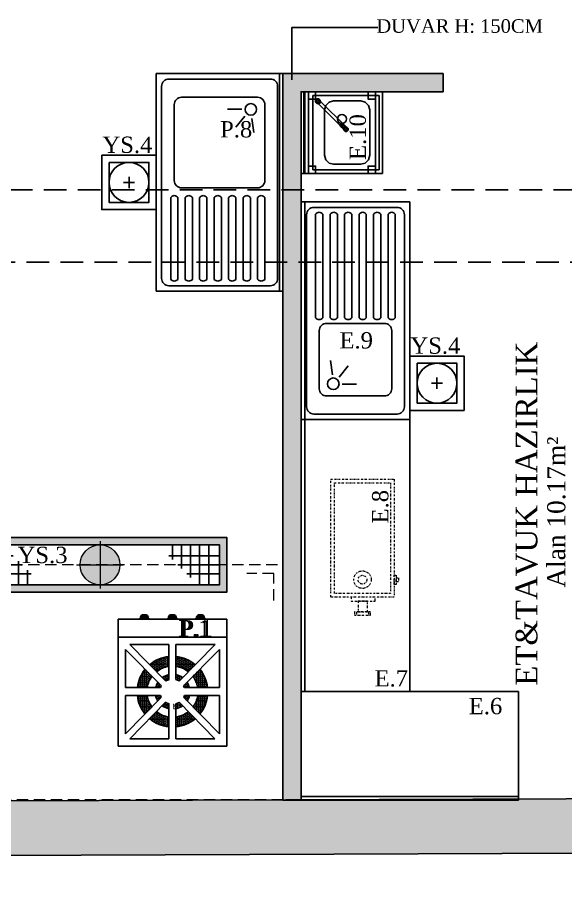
# Model space of a CAD drawing. Header units: millimetres. Extents: x -29311 to -3405, y 28913 to 42880.
# Drawn here: x -24340.7 to -24037.9, y 39277 to 39752.8 of the extents above; entities that cross this region are included whole.
import ezdxf
from ezdxf.enums import TextEntityAlignment as Align

# ---------------------------------------------------------------- set-up
doc = ezdxf.new("R2010")
doc.units = ezdxf.units.MM
for name, pattern in [('DASHDOTX2', [2, 1, -0.5, 0, -0.5]), ('DASHED2', [0.375, 0.25, -0.125]), ('HIDDEN', [0.375, 0.25, -0.125])]:
    doc.linetypes.add(name, pattern=pattern)
for name, color, linetype in [('A-BA', 1, 'Continuous'), ('A-BA-HIDDEN', 136, 'HIDDEN'), ('A-MERDIVEN', 125, 'Continuous'), ('A-MK-SUZGEC', 126, 'Continuous'), ('A-YAZI', 136, 'Continuous'), ('Duvar-150 cm', 8, 'Continuous'), ('Duvar-200 cm', 7, 'Continuous'), ('Kıtc-002 Çizgi', 7, 'Continuous')]:
    doc.layers.add(name, color=color, linetype=linetype)
for name, color, linetype, lineweight in [('DVL-C', 7, 'DASHDOTX2', 20), ('tarama-betonarme', 252, 'Continuous', 13), ('TES_SU', 150, 'Continuous', 25), ('yerizg-a', 7, 'Continuous', 15), ('yerizg-b', 7, 'Continuous', 9)]:
    doc.layers.add(name, color=color, linetype=linetype, lineweight=lineweight)
doc.styles.add('YAZ-50', font='times.ttf', dxfattribs={"width": 0.9})
pattern_1 = [(0, (863.9996, -4927.1813), (0, 0.6599112), [0.381, -0.762]), (120, (863.9996, -4927.1813), (-0.5714998634, -0.3299556), [0.381, -0.762]), (60, (864.3806, -4927.1813), (-0.5714998634, 0.3299556), [0.381, -0.762])]
pattern_2 = [(0, (1426.2737, -5386.25986), (0, 0.6599112), [0.381, -0.762]), (120, (1426.2737, -5386.25986), (-0.5714998634, -0.3299556), [0.381, -0.762]), (60, (1426.6547, -5386.25986), (-0.5714998634, 0.3299556), [0.381, -0.762])]
pattern_3 = [(0, (1717.6897, -4372.8711), (0, 0.6599112), [0.381, -0.762]), (120, (1717.6897, -4372.8711), (-0.5714998634, -0.3299556), [0.381, -0.762]), (60, (1718.0707, -4372.8711), (-0.5714998634, 0.3299556), [0.381, -0.762])]

# ---------------------------------------------------------------- blocks, each defined once
blk = doc.blocks.new('TEK EVY. SOL DAML.120-70')
at = {"color": 251}
for p, q in [((68.31, -10), (113.46, -10)), ((68.31, -14), (113.46, -14)), ((24.66, -17.24), (32.47, -16.13)), ((68.31, -18), (113.46, -18)), ((19.52, -22.71), (19.52, -30.6)), ((23.43, -21.05), (29.53, -26.06)), ((68.31, -22), (113.46, -22)), ((68.31, -26), (113.46, -26)), ((68.31, -30), (113.46, -30)), ((68.31, -34), (113.46, -34)), ((68.31, -38), (113.46, -38)), ((68.31, -42), (113.46, -42)), ((68.31, -46), (113.46, -46)), ((68.31, -50), (113.46, -50)), ((68.31, -54), (113.46, -54)), ((68.31, -58), (113.46, -58)), ((68.31, -62), (113.46, -62))]:
    blk.add_line(p, q, dxfattribs=at)
for points in [[(0, -70), (120, -70), (120, 0), (0, 0)], [(0, -2), (120, -2), (120, 0), (0, 0)]]:
    blk.add_lwpolyline(points, close=True)
blk.add_lwpolyline([(7, -67), (113, -67, 0.414214), (117, -63), (117, -7, 0.414214), (113, -3), (7, -3, 0.414214), (3, -7), (3, -63, 0.414214)], format="xyb", close=True)
blk.add_lwpolyline([(17, -60), (59, -60, 0.414214), (63, -56), (63, -14, 0.414214), (59, -10), (17, -10, 0.414214), (13, -14), (13, -56, 0.414214)], format="xyb", close=True, dxfattribs=at)
blk.add_circle((19.71, -17.74), 3.19, dxfattribs=at)
for centre, start, end in [((69.81, -12), 126.8699, 233.1301), ((111.96, -12), 306.8699, 53.1301), ((69.81, -20), 126.8699, 233.1301), ((111.96, -20), 306.8699, 53.1301), ((69.81, -28), 126.8699, 233.1301), ((111.96, -28), 306.8699, 53.1301), ((69.81, -36), 126.8699, 233.1301), ((111.96, -36), 306.8699, 53.1301), ((69.81, -44), 126.8699, 233.1301), ((111.96, -44), 306.8699, 53.1301), ((69.81, -52), 126.8699, 233.1301), ((111.96, -52), 306.8699, 53.1301), ((69.81, -60), 126.8699, 233.1301), ((111.96, -60), 306.8699, 53.1301)]:
    blk.add_arc(centre, 2.5, start, end, dxfattribs=at)
blk = doc.blocks.new('el yıkama')
for p, q in [((45, 0), (0, 0)), ((0, 0), (0, -45)), ((0, -45, 81), (0, 0, 81)), ((45, -45), (45, 0)), ((45, -45, 81), (45, 0, 81)), ((0, -1.5, 85), (0, -45, 85)), ((0, -2), (45, -2)), ((45, -1.5, 85), (45, -45, 85)), ((2, -6.5, 83), (2, -43, 83)), ((43, -6.5, 83), (2, -6.5, 83)), ((2, -6.5), (2, -43)), ((43, -6.5), (2, -6.5)), ((43, -43, 83), (43, -6.5, 83)), ((43, -43), (43, -6.5)), ((0, -45), (45, -45)), ((0, -45, 85), (0, -45, 81)), ((0, -45, 81), (45, -45, 81)), ((2, -43, 83), (43, -43, 83)), ((2, -43), (43, -43)), ((45, -45, 85), (45, -45, 81))]:
    blk.add_line(p, q)
at = {"color": 251}
for p, q in [((39.56, -8.26), (23.39, -24.43)), ((40.31, -8.26), (39.56, -8.26)), ((40.83, -8.78), (40.31, -8.26)), ((40.83, -9.53), (40.83, -8.78)), ((5.67, -15.4, 60), (7.5, -13.57, 60)), ((5.67, -15.4), (7.5, -13.57)), ((7.5, -13.57, 60), (10, -12.9, 60)), ((7.5, -13.57), (10, -12.9)), ((10, -12.9, 60), (35, -12.9, 60)), ((10, -12.9), (35, -12.9)), ((24.66, -25.7), (40.83, -9.53)), ((35, -12.9, 60), (37.5, -13.57, 60)), ((35, -12.9), (37.5, -13.57)), ((37.5, -13.57, 60), (39.33, -15.4, 60)), ((37.5, -13.57), (39.33, -15.4)), ((5, -17.9, 60), (5.67, -15.4, 60)), ((5, -17.9), (5.67, -15.4)), ((5, -32.9, 60), (5, -17.9, 60)), ((5, -32.9), (5, -17.9)), ((39.33, -15.4, 60), (40, -17.9, 60)), ((39.33, -15.4), (40, -17.9)), ((40, -17.9, 60), (40, -32.9, 60)), ((40, -17.9), (40, -32.9)), ((23.39, -24.43), (23.39, -25.17)), ((23.39, -25.17), (23.92, -25.7)), ((23.92, -25.7), (24.66, -25.7)), ((5.67, -35.4, 60), (5, -32.9, 60)), ((5.67, -35.4), (5, -32.9)), ((40, -32.9, 60), (39.33, -35.4, 60)), ((40, -32.9), (39.33, -35.4)), ((7.5, -37.23, 60), (5.67, -35.4, 60)), ((7.5, -37.23), (5.67, -35.4)), ((10, -37.9, 60), (7.5, -37.23, 60)), ((10, -37.9), (7.5, -37.23)), ((35, -37.9, 60), (10, -37.9, 60)), ((35, -37.9), (10, -37.9)), ((37.5, -37.23, 60), (35, -37.9, 60)), ((37.5, -37.23), (35, -37.9)), ((39.33, -35.4, 60), (37.5, -37.23, 60)), ((39.33, -35.4), (37.5, -37.23))]:
    blk.add_line(p, q, dxfattribs=at)
at = {"color": 251, "extrusion": (-0.612372, -0.612372, 0.5)}
for p, q in [((38.58, -9.24, 92.87), (38.32, -9.5, 92.22)), ((38.32, -9.5, 92.22), (38.5, -10.06, 91.77)), ((39.14, -9.42, 93.33), (38.58, -9.24, 92.87)), ((39.67, -9.95, 93.33), (39.14, -9.42, 93.33)), ((38.5, -10.06, 91.77), (39.03, -10.59, 91.77)), ((39.03, -10.59, 91.77), (39.59, -10.77, 92.22)), ((39.59, -10.77, 92.22), (39.85, -10.51, 92.87)), ((39.85, -10.51, 92.87), (39.67, -9.95, 93.33))]:
    blk.add_line(p, q, dxfattribs=at)
at = {"color": 251}
blk.add_circle((30, -22.5), 2.5, dxfattribs=at)
for points in [[(0, -1.5, 90), (45, -1.5, 90), (45, 0, 90), (0, 0, 90)], [(45, 0, 90), (0, 0, 90), (0, 0, 81), (45, 0, 81)], [(0, -1.5, 85), (45, -1.5, 85), (45, -1.5, 90), (0, -1.5, 90)], [(41, -4, 81), (41, -4, 45), (4, -4, 45), (4, -4, 81)], [(0, -37, 45), (0, -37, 81), (0, -8, 81), (0, -8, 45)], [(45, -37, 45), (45, -8, 45), (45, -8, 81), (45, -37, 81)], [(4, -41, 63), (41, -41, 63), (41, -41, 81), (4, -41, 81)], [(4, -41, 45), (41, -41, 45), (41, -41, 62.9), (4, -41, 62.9)]]:
    blk.add_3dface(points)
for points in [[(0, -8, 81), (0, -8, 45), (0, -4, 45), (0, -4, 81)], [(0, -8, 45), (0, -8, 45), (0, -8, 45), (0, -4, 45)], [(0, -4, 81), (0, -4, 45), (4, -4, 45), (4, -4, 81)], [(0, -4, 45), (0, -8, 45), (4, -8, 45), (4, -4, 45)], [(4, -4, 81), (4, -4, 81), (0, -4, 81)], [(4, -4, 81), (4, -8, 81), (0, -8, 81), (0, -4, 81)], [(4, -4, 81), (4, -4, 45), (4, -4, 81)], [(4, -4, 45), (4, -8, 45), (4, -8, 81), (4, -4, 81)], [(41, -8, 81), (41, -8, 45), (41, -4, 45), (41, -4, 81)], [(41, -8, 45), (41, -8, 45), (41, -8, 45), (41, -4, 45)], [(41, -4, 81), (41, -4, 45), (45, -4, 45), (45, -4, 81)], [(41, -4, 45), (41, -8, 45), (45, -8, 45), (45, -4, 45)], [(45, -4, 81), (45, -4, 81), (41, -4, 81)], [(45, -4, 81), (45, -8, 81), (41, -8, 81), (41, -4, 81)], [(45, -4, 81), (45, -4, 45), (45, -4, 81)], [(45, -4, 45), (45, -8, 45), (45, -8, 81), (45, -4, 81)], [(4, -8, 81), (4, -8, 45), (0, -8, 45), (0, -8, 81)], [(4, -8, 45), (4, -8, 45), (0, -8, 45)], [(38.84, -8.98, 91.48), (38.32, -9.5, 92.22), (38.58, -9.24, 92.87), (39.3, -8.52, 91.86)], [(38.89, -9.67, 91.22), (38.5, -10.06, 91.77), (38.32, -9.5, 92.22), (38.84, -8.98, 91.48)], [(39.29, -7.99, 85), (38.53, -8.75, 85), (38.81, -8.99, 88.99), (39.57, -8.23, 88.99)], [(38.53, -8.75, 85), (38.54, -9.82, 85), (38.91, -9.45, 88.99), (38.81, -8.99, 88.99)], [(38.54, -9.82, 85), (39.3, -10.58, 85), (39.67, -10.21, 88.99), (38.91, -9.45, 88.99)], [(39.3, -8.52, 91.86), (39.99, -8.57, 92.12), (39.14, -9.42, 93.33), (38.58, -9.24, 92.87)], [(39.03, -8.78, 90.47), (38.84, -8.98, 91.48), (39.3, -8.52, 91.86), (39.56, -8.26, 90.47)], [(39.03, -9.53, 90.47), (38.89, -9.67, 91.22), (38.84, -8.98, 91.48), (39.03, -8.78, 90.47)], [(39.55, -8.27, 85.34), (39.02, -8.8, 85.34), (39.03, -8.78, 90.47), (39.56, -8.26, 90.47)], [(39.02, -8.8, 85.34), (39.03, -9.54, 85.01), (39.03, -9.53, 90.47), (39.03, -8.78, 90.47)], [(39.99, -8.57, 92.12), (40.52, -9.1, 92.12), (39.67, -9.95, 93.33), (39.14, -9.42, 93.33)], [(40.33, -8.02, 85.09), (39.29, -7.99, 85), (39.57, -8.23, 88.99), (40.27, -8.25, 88.99)], [(39.56, -8.26, 90.47), (40.31, -8.26, 90.47), (39.99, -8.57, 92.12), (39.3, -8.52, 91.86)], [(40.27, -8.29, 85.07), (39.55, -8.27, 85.34), (39.56, -8.26, 90.47), (40.31, -8.26, 90.47)], [(40.52, -9.1, 92.12), (40.57, -9.79, 91.86), (39.85, -10.51, 92.87), (39.67, -9.95, 93.33)], [(40.31, -8.26, 90.47), (40.83, -8.78, 90.47), (40.52, -9.1, 92.12), (39.99, -8.57, 92.12)], [(40.37, -10.59, 85), (41.12, -9.83, 85), (40.85, -9.51, 89), (40.09, -10.27, 89)], [(41.09, -8.78, 85.09), (40.33, -8.02, 85.09), (40.27, -8.25, 88.99), (40.84, -8.82, 88.99)], [(40.8, -8.82, 85.07), (40.27, -8.29, 85.07), (40.31, -8.26, 90.47), (40.83, -8.78, 90.47)], [(40.83, -8.78, 90.47), (40.83, -9.53, 90.47), (40.57, -9.79, 91.86), (40.52, -9.1, 92.12)], [(40.82, -9.54, 85.34), (40.8, -8.82, 85.07), (40.83, -8.78, 90.47), (40.83, -9.53, 90.47)], [(41.12, -9.83, 85), (41.09, -8.78, 85.09), (40.84, -8.82, 88.99), (40.85, -9.51, 89)], [(45, -8, 81), (45, -8, 45), (41, -8, 45), (41, -8, 81)], [(45, -8, 45), (45, -8, 45), (41, -8, 45)], [(39.42, -10.2, 91.22), (39.03, -10.59, 91.77), (38.5, -10.06, 91.77), (38.89, -9.67, 91.22)], [(39.56, -10.06, 90.47), (39.42, -10.2, 91.22), (38.89, -9.67, 91.22), (39.03, -9.53, 90.47)], [(39.03, -9.54, 85.01), (39.55, -10.06, 85.01), (39.56, -10.06, 90.47), (39.03, -9.53, 90.47)], [(39.42, -10.2, 91.22), (40.11, -10.25, 91.48), (39.59, -10.77, 92.22), (39.03, -10.59, 91.77)], [(39.3, -10.58, 85), (40.37, -10.59, 85), (40.09, -10.27, 89), (39.67, -10.21, 88.99)], [(39.56, -10.06, 90.47), (40.31, -10.06, 90.47), (40.11, -10.25, 91.48), (39.42, -10.2, 91.22)], [(39.55, -10.06, 85.01), (40.29, -10.07, 85.34), (40.31, -10.06, 90.47), (39.56, -10.06, 90.47)], [(40.11, -10.25, 91.48), (40.57, -9.79, 91.86), (39.85, -10.51, 92.87), (39.59, -10.77, 92.22)], [(40.31, -10.06, 90.47), (40.83, -9.53, 90.47), (40.57, -9.79, 91.86), (40.11, -10.25, 91.48)], [(40.29, -10.07, 85.34), (40.82, -9.54, 85.34), (40.83, -9.53, 90.47), (40.31, -10.06, 90.47)], [(23.81, -23.63, 94.84), (23.12, -24.31, 94.84), (23.12, -24.31, 95.98), (23.81, -23.63, 95.98)], [(23.92, -23.9, 96.55), (23.81, -23.63, 95.98), (23.12, -24.31, 95.98), (23.39, -24.43, 96.55)], [(23.81, -23.63, 94.84), (23.92, -23.9, 94.4), (23.39, -24.43, 94.4), (23.12, -24.31, 94.84)], [(23.92, -23.9, 100.47), (23.39, -24.43, 100.47), (23.65, -24.16, 101.86), (24.11, -23.71, 101.48)], [(24.11, -23.71, 101.48), (23.65, -24.16, 101.86), (24.37, -23.45, 102.87), (24.64, -23.18, 102.22)], [(23.7, -24.86, 102.12), (23.65, -24.16, 101.86), (24.37, -23.45, 102.87), (24.56, -24.01, 103.33)], [(24.78, -23.63, 94.84), (23.81, -23.63, 94.84), (23.81, -23.63, 95.98), (24.78, -23.63, 95.98)], [(24.66, -23.9, 96.55), (24.78, -23.63, 95.98), (23.81, -23.63, 95.98), (23.92, -23.9, 96.55)], [(24.78, -23.63, 94.84), (24.66, -23.9, 94.4), (23.92, -23.9, 94.4), (23.81, -23.63, 94.84)], [(24.66, -23.9, 100.47), (23.92, -23.9, 100.47), (24.11, -23.71, 101.48), (24.81, -23.76, 101.22)], [(24.81, -23.76, 101.22), (24.11, -23.71, 101.48), (24.64, -23.18, 102.22), (25.2, -23.37, 101.77)], [(24.64, -23.18, 102.22), (24.37, -23.45, 102.87), (25.35, -22.47, 103.24), (25.35, -22.47, 102.5)], [(24.56, -24.01, 103.33), (24.37, -23.45, 102.87), (25.35, -22.47, 103.24), (25.73, -22.84, 103.77)], [(25.09, -24.53, 103.33), (24.56, -24.01, 103.33), (25.73, -22.84, 103.77), (26.25, -23.37, 103.77)], [(25.2, -23.37, 101.77), (24.64, -23.18, 102.22), (25.35, -22.47, 102.5), (25.73, -22.84, 101.97)], [(25.19, -24.43, 96.55), (25.46, -24.31, 95.98), (24.78, -23.63, 95.98), (24.66, -23.9, 96.55)], [(25.46, -24.31, 94.84), (25.19, -24.43, 94.4), (24.66, -23.9, 94.4), (24.78, -23.63, 94.84)], [(24.66, -23.9, 100.47), (24.81, -23.76, 101.22), (25.33, -24.28, 101.22), (25.19, -24.43, 100.47)], [(25.46, -24.31, 94.84), (24.78, -23.63, 94.84), (24.78, -23.63, 95.98), (25.46, -24.31, 95.98)], [(24.81, -23.76, 101.22), (25.2, -23.37, 101.77), (25.72, -23.9, 101.77), (25.33, -24.28, 101.22)], [(25.65, -24.72, 102.87), (25.09, -24.53, 103.33), (26.25, -23.37, 103.77), (26.63, -23.74, 103.24)], [(25.2, -23.37, 101.77), (25.73, -22.84, 101.97), (26.25, -23.37, 101.97), (25.72, -23.9, 101.77)], [(25.73, -22.84, 103.77), (25.35, -22.47, 103.24), (26.33, -21.49, 102.87), (26.89, -21.67, 103.33)], [(25.35, -22.47, 102.5), (25.35, -22.47, 103.24), (26.33, -21.49, 102.87), (26.07, -21.75, 102.22)], [(25.73, -22.84, 101.97), (25.35, -22.47, 102.5), (26.07, -21.75, 102.22), (26.26, -22.31, 101.77)], [(25.91, -24.46, 102.22), (26.63, -23.74, 102.5), (26.63, -23.74, 103.24), (25.65, -24.72, 102.87)], [(25.72, -23.9, 101.77), (26.25, -23.37, 101.97), (26.63, -23.74, 102.5), (25.91, -24.46, 102.22)], [(26.25, -23.37, 103.77), (25.73, -22.84, 103.77), (26.89, -21.67, 103.33), (27.42, -22.2, 103.33)], [(25.73, -22.84, 101.97), (26.26, -22.31, 101.77), (26.78, -22.84, 101.77), (26.25, -23.37, 101.97)], [(26.63, -23.74, 103.24), (26.25, -23.37, 103.77), (27.42, -22.2, 103.33), (27.61, -22.76, 102.87)], [(26.25, -23.37, 101.97), (26.78, -22.84, 101.77), (27.34, -23.02, 102.22), (26.63, -23.74, 102.5)], [(26.63, -23.74, 102.5), (27.34, -23.02, 102.22), (27.61, -22.76, 102.87), (26.63, -23.74, 103.24)], [(23.12, -24.31, 94.84), (23.12, -25.28, 94.84), (23.12, -25.28, 95.98), (23.12, -24.31, 95.98)], [(23.39, -24.43, 96.55), (23.12, -24.31, 95.98), (23.12, -25.28, 95.98), (23.39, -25.17, 96.55)], [(23.12, -24.31, 94.84), (23.39, -24.43, 94.4), (23.39, -25.17, 94.4), (23.12, -25.28, 94.84)], [(23.39, -25.17, 96.55), (23.12, -25.28, 95.98), (23.81, -25.97, 95.98), (23.92, -25.7, 96.55)], [(23.12, -25.28, 94.84), (23.39, -25.17, 94.4), (23.92, -25.7, 94.4), (23.81, -25.97, 94.84)], [(23.12, -25.28, 94.84), (23.81, -25.97, 94.84), (23.81, -25.97, 95.98), (23.12, -25.28, 95.98)], [(23.92, -23.9, 96.55), (23.39, -24.43, 96.55), (23.39, -24.43, 100.47), (23.92, -23.9, 100.47)], [(23.39, -25.17, 100.47), (23.39, -24.43, 100.47), (23.65, -24.16, 101.86), (23.7, -24.86, 102.12)], [(23.39, -24.43, 96.55), (23.39, -25.17, 96.55), (23.39, -25.17, 100.47), (23.39, -24.43, 100.47)], [(23.92, -25.7, 100.47), (23.39, -25.17, 100.47), (23.7, -24.86, 102.12), (24.23, -25.39, 102.12)], [(23.39, -25.17, 96.55), (23.92, -25.7, 96.55), (23.92, -25.7, 100.47), (23.39, -25.17, 100.47)], [(24.23, -25.39, 102.12), (23.7, -24.86, 102.12), (24.56, -24.01, 103.33), (25.09, -24.53, 103.33)], [(23.92, -25.7, 96.55), (23.81, -25.97, 95.98), (24.78, -25.97, 95.98), (24.66, -25.7, 96.55)], [(23.81, -25.97, 94.84), (23.92, -25.7, 94.4), (24.66, -25.7, 94.4), (24.78, -25.97, 94.84)], [(23.81, -25.97, 94.84), (24.78, -25.97, 94.84), (24.78, -25.97, 95.98), (23.81, -25.97, 95.98)], [(24.66, -23.9, 96.55), (23.92, -23.9, 96.55), (23.92, -23.9, 100.47), (24.66, -23.9, 100.47)], [(24.66, -25.7, 100.47), (23.92, -25.7, 100.47), (24.23, -25.39, 102.12), (24.93, -25.44, 101.86)], [(23.92, -25.7, 96.55), (24.66, -25.7, 96.55), (24.66, -25.7, 100.47), (23.92, -25.7, 100.47)], [(24.93, -25.44, 101.86), (24.23, -25.39, 102.12), (25.09, -24.53, 103.33), (25.65, -24.72, 102.87)], [(25.19, -24.43, 96.55), (24.66, -23.9, 96.55), (24.66, -23.9, 100.47), (25.19, -24.43, 100.47)], [(25.19, -25.17, 100.47), (25.38, -24.98, 101.48), (24.93, -25.44, 101.86), (24.66, -25.7, 100.47)], [(24.66, -25.7, 96.55), (25.19, -25.17, 96.55), (25.19, -25.17, 100.47), (24.66, -25.7, 100.47)], [(24.66, -25.7, 96.55), (24.78, -25.97, 95.98), (25.46, -25.28, 95.98), (25.19, -25.17, 96.55)], [(24.78, -25.97, 94.84), (24.66, -25.7, 94.4), (25.19, -25.17, 94.4), (25.46, -25.28, 94.84)], [(24.78, -25.97, 94.84), (25.46, -25.28, 94.84), (25.46, -25.28, 95.98), (24.78, -25.97, 95.98)], [(25.38, -24.98, 101.48), (25.91, -24.46, 102.22), (25.65, -24.72, 102.87), (24.93, -25.44, 101.86)], [(25.19, -24.43, 100.47), (25.33, -24.28, 101.22), (25.38, -24.98, 101.48), (25.19, -25.17, 100.47)], [(25.19, -25.17, 96.55), (25.46, -25.28, 95.98), (25.46, -24.31, 95.98), (25.19, -24.43, 96.55)], [(25.46, -25.28, 94.84), (25.19, -25.17, 94.4), (25.19, -24.43, 94.4), (25.46, -24.31, 94.84)], [(25.19, -25.17, 96.55), (25.19, -24.43, 96.55), (25.19, -24.43, 100.47), (25.19, -25.17, 100.47)], [(25.33, -24.28, 101.22), (25.72, -23.9, 101.77), (25.91, -24.46, 102.22), (25.38, -24.98, 101.48)], [(25.46, -25.28, 94.84), (25.46, -24.31, 94.84), (25.46, -24.31, 95.98), (25.46, -25.28, 95.98)], [(0, -41, 81), (0, -41, 45), (0, -37, 45), (0, -37, 81)], [(0, -41, 45), (0, -41, 45), (0, -41, 45), (0, -37, 45)], [(0, -37, 81), (0, -37, 45), (4, -37, 45), (4, -37, 81)], [(0, -37, 45), (0, -41, 45), (4, -41, 45), (4, -37, 45)], [(4, -37, 81), (4, -37, 81), (0, -37, 81)], [(4, -37, 81), (4, -41, 81), (0, -41, 81), (0, -37, 81)], [(4, -37, 81), (4, -37, 45), (4, -37, 81)], [(4, -37, 45), (4, -41, 45), (4, -41, 81), (4, -37, 81)], [(41, -41, 81), (41, -41, 45), (41, -37, 45), (41, -37, 81)], [(41, -41, 45), (41, -41, 45), (41, -41, 45), (41, -37, 45)], [(41, -37, 81), (41, -37, 45), (45, -37, 45), (45, -37, 81)], [(41, -37, 45), (41, -41, 45), (45, -41, 45), (45, -37, 45)], [(45, -37, 81), (45, -37, 81), (41, -37, 81)], [(45, -37, 81), (45, -41, 81), (41, -41, 81), (41, -37, 81)], [(45, -37, 81), (45, -37, 45), (45, -37, 81)], [(45, -37, 45), (45, -41, 45), (45, -41, 81), (45, -37, 81)], [(4, -41, 81), (4, -41, 45), (0, -41, 45), (0, -41, 81)], [(4, -41, 45), (4, -41, 45), (0, -41, 45)], [(45, -41, 81), (45, -41, 45), (41, -41, 45), (41, -41, 81)], [(45, -41, 45), (45, -41, 45), (41, -41, 45)]]:
    blk.add_3dface(points, dxfattribs=at)
blk = doc.blocks.new('tek evy.sağ daml.120-60')
at = {"color": 251}
for p, q in [((56.08, -8), (113.3, -8)), ((56.08, -12), (113.3, -12)), ((24.66, -17.24), (32.47, -16.13)), ((56.08, -16), (113.3, -16)), ((19.52, -22.71), (19.52, -30.6)), ((23.43, -21.05), (29.53, -26.06)), ((56.08, -20), (113.3, -20)), ((56.08, -24), (113.3, -24)), ((56.08, -28), (113.3, -28)), ((56.08, -32), (113.3, -32)), ((56.08, -36), (113.3, -36)), ((56.08, -40), (113.3, -40)), ((56.08, -44), (113.3, -44)), ((56.08, -48), (113.3, -48)), ((56.08, -52), (113.3, -52))]:
    blk.add_line(p, q, dxfattribs=at)
for points in [[(0, -2), (120, -2), (120, 0), (0, 0)], [(0, -60), (120, -60), (120, 0), (0, 0)]]:
    blk.add_lwpolyline(points, close=True)
blk.add_lwpolyline([(7, -57), (113, -57, 0.414214), (117, -53), (117, -7, 0.414214), (113, -3), (7, -3, 0.414214), (3, -7), (3, -53, 0.414214)], format="xyb", close=True)
blk.add_lwpolyline([(17, -50), (49, -50, 0.414214), (53, -46), (53, -14, 0.414214), (49, -10), (17, -10, 0.414214), (13, -14), (13, -46, 0.414214)], format="xyb", close=True, dxfattribs=at)
blk.add_circle((19.71, -17.74), 3.19, dxfattribs=at)
for centre, start, end in [((57.58, -10), 126.8699, 233.1301), ((111.8, -10), 306.8699, 53.1301), ((57.58, -18), 126.8699, 233.1301), ((111.8, -18), 306.8699, 53.1301), ((57.58, -26), 126.8699, 233.1301), ((111.8, -26), 306.8699, 53.1301), ((57.58, -34), 126.8699, 233.1301), ((111.8, -34), 306.8699, 53.1301), ((57.58, -42), 126.8699, 233.1301), ((111.8, -42), 306.8699, 53.1301), ((57.58, -50), 126.8699, 233.1301), ((111.8, -50), 306.8699, 53.1301)]:
    blk.add_arc(centre, 2.5, start, end, dxfattribs=at)
blk = doc.blocks.new('CTezg.150-60')
for p, q in [((-150, 0), (0, 0)), ((-150, -60), (-150, 0)), ((0, 0), (0, -60)), ((0, -2), (-150, -2)), ((0, -60), (-150, -60))]:
    blk.add_line(p, q)
blk = doc.blocks.new('et kıyma no 32')
for points in [[(0, 35), (65, 35), (65, 0), (0, 0)], [(52.97, 36.1), (58.08, 36.1), (58.08, 35), (52.97, 35)], [(54.48, 37.31), (56.58, 37.31), (56.58, 36.1), (54.48, 36.1)], [(2, 33), (63, 33), (63, 2), (2, 2)], [(73.22, 20.31), (67.25, 20.31), (67.25, 15.17), (73.22, 15.17)], [(75, 21.92), (73.22, 21.92), (73.22, 13.08), (75, 13.08)]]:
    blk.add_lwpolyline(points, close=True)
for points in [[(67.25, 24.57), (65, 24.57)], [(65, 11.23), (67.25, 11.23), (67.25, 24.57)], [(73.22, 20.79), (75, 20.79)], [(73.22, 14.21), (75, 14.21)]]:
    blk.add_lwpolyline(points)
for radius in [4.84, 2.42]:
    blk.add_circle((55.44, 17.5), radius)
blk = doc.blocks.new('Y-SIFON')
at = {"layer": 'yerizg-a', "color": 0, "linetype": 'Continuous'}
blk.add_circle((0, 0), 11, dxfattribs=at)
at = {"layer": 'yerizg-b', "color": 0, "linetype": 'DASHED2'}
for points in [[(0, 13), (0, -13)], [(-13, 0), (13, 0)]]:
    blk.add_lwpolyline(points, dxfattribs=at)
blk = doc.blocks.new('YS-140')
at = {"layer": 'TES_SU'}
h = blk.add_hatch(color=256, dxfattribs=at)
h.dxf.hatch_style = 1
h.paths.add_polyline_path([(93060.76, 14334.18), (93060.76, 14304.18), (93200.76, 14304.18), (93200.76, 14334.18)])
h.paths.add_polyline_path([(93064.76, 14330.18), (93196.76, 14330.18), (93196.76, 14308.18), (93064.76, 14308.18)], flags=16)
h.paths.add_polyline_path([(93080.76, 14324.18), (93080.76, 14319.18), (93085.76, 14319.18), (93085.76, 14314.18), (93070.76, 14314.18), (93070.76, 14324.18)], flags=0)
h.paths.add_polyline_path([(93119.76, 14319.18, -1), (93141.76, 14319.18, -1)], flags=16)
h.paths.add_polyline_path([(93190.76, 14324.18), (93190.76, 14314.18), (93180.76, 14314.18), (93180.76, 14319.18), (93175.76, 14319.18), (93175.76, 14324.18)], flags=0)
for p, q in [((93070.76, 14308.18), (93070.76, 14330.18)), ((93075.76, 14330.18), (93075.76, 14308.18)), ((93170.76, 14330.18), (93170.76, 14322.18)), ((93175.76, 14330.18), (93175.76, 14317.18)), ((93180.76, 14330.18), (93180.76, 14312.18)), ((93185.76, 14308.18), (93185.76, 14330.18)), ((93190.76, 14330.18), (93190.76, 14308.18)), ((93064.76, 14324.18), (93082.76, 14324.18)), ((93080.76, 14308.18), (93080.76, 14326.18)), ((93196.76, 14324.18), (93168.76, 14324.18)), ((93064.76, 14319.18), (93087.76, 14319.18)), ((93085.76, 14308.18), (93085.76, 14321.18)), ((93196.76, 14319.18), (93173.76, 14319.18)), ((93064.76, 14314.18), (93092.76, 14314.18)), ((93090.76, 14308.18), (93090.76, 14316.18)), ((93196.76, 14314.18), (93178.76, 14314.18))]:
    blk.add_line(p, q, dxfattribs=at)
at = {"layer": 'TES_SU', "color": 0}
blk.add_lwpolyline([(93060.76, 14334.18), (93200.76, 14334.18), (93200.76, 14304.18), (93060.76, 14304.18)], close=True, dxfattribs=at)
at = {"layer": 'TES_SU'}
blk.add_lwpolyline([(93064.76, 14330.18), (93196.76, 14330.18), (93196.76, 14308.18), (93064.76, 14308.18)], close=True, dxfattribs=at)
blk.add_blockref('Y-SIFON', (93130.76, 14319.18), dxfattribs=at)
blk = doc.blocks.new('süzgeç')
at = {"layer": 'A-MK-SUZGEC'}
for points in [[(85730.95, 14926.1), (85760.95, 14926.1), (85760.95, 14896.1), (85730.95, 14896.1)], [(85734.95, 14922.1), (85756.95, 14922.1), (85756.95, 14900.1), (85734.95, 14900.1)]]:
    blk.add_lwpolyline(points, close=True, dxfattribs=at)
for points in [[(85745.95, 14914.21), (85745.95, 14907.99)], [(85749.06, 14911.1), (85742.84, 14911.1)]]:
    blk.add_lwpolyline(points, dxfattribs=at)
blk.add_circle((85745.95, 14911.1), 11, dxfattribs=at)
blk = doc.blocks.new('ghggfhh')
at = {"color": 7}
blk.add_lwpolyline([(1188.71, 1333.35), (1193.71, 1333.35), (1193.71, 1333.87), (1188.71, 1333.87)], close=True, dxfattribs=at)
blk.add_lwpolyline([(1188.71, 1333), (1189.21, 1332.53), (1189.21, 1332.51, 0.414214), (1190.21, 1331.51), (1192.21, 1331.51, 0.414214), (1193.21, 1332.51), (1193.21, 1332.53), (1193.71, 1333)], format="xyb", dxfattribs=at)
for points in [[(1188.71, 1333), (1190.71, 1333)], [(1189.35, 1332.74), (1193.07, 1332.74)], [(1189.46, 1332.51), (1192.96, 1332.51)], [(1190.71, 1333.35), (1190.71, 1333)], [(1191.71, 1333.35), (1191.71, 1333)], [(1191.71, 1333), (1193.71, 1333)], [(1189.5, 1332.27), (1192.92, 1332.27)], [(1189.62, 1332.04), (1192.79, 1332.04)], [(1189.97, 1331.8), (1192.45, 1331.8)]]:
    blk.add_lwpolyline(points, dxfattribs=at)
blk = doc.blocks.new('OCAK-60X7X60')
h = blk.add_hatch()
h.set_pattern_fill('HEX', scale=0.12, style=0)
h.set_pattern_definition(pattern_1)
h.paths.add_polyline_path([(93930.84, 14924.61, -0.15121), (93941.46, 14929.1), (93941.46, 14923.68, 0.134245), (93934.61, 14920.75)])
h = blk.add_hatch()
h.set_pattern_fill('HEX', scale=0.12, style=0)
h.set_pattern_definition(pattern_3)
edge = h.paths.add_edge_path()
edge.add_line((93956.07, 14924.52), (93952.29, 14920.66))
edge.add_arc((93943.4, 14909.7), 14.11, 410.9409, 442.11)
edge.add_line((93945.33, 14923.68), (93945.33, 14929.1))
edge.add_arc((93943.4, 14909.7), 19.5, 409.4594, 444.2977, ccw=False)
h = blk.add_hatch()
h.set_pattern_fill('HEX', scale=0.12, style=0)
h.set_pattern_definition(pattern_3)
edge = h.paths.add_edge_path()
edge.add_line((93929.45, 14911.86), (93924.02, 14911.86))
edge.add_arc((93943.4, 14909.7), 19.5, 501.0471, 533.6313, ccw=False)
edge.add_line((93928.23, 14921.96), (93932.04, 14918.08))
edge.add_arc((93943.4, 14909.7), 14.11, 503.5829, 531.1846)
edge = h.paths.add_edge_path()
edge.add_line((93924.04, 14907.37), (93929.48, 14907.37))
edge.add_arc((93943.4, 14909.7), 14.11, 189.5061, 216.9537)
edge.add_line((93932.12, 14901.21), (93928.3, 14897.35))
edge.add_arc((93943.4, 14909.7), 19.5, 186.8655, 219.2675, ccw=False)
h = blk.add_hatch()
h.set_pattern_fill('HEX', scale=0.12, style=0)
h.set_pattern_definition(pattern_2)
edge = h.paths.add_edge_path()
edge.add_line((93942.46, 14916.58), (93942.46, 14919.25))
edge.add_arc((93943.4, 14909.7), 9.6, 453.5833, 455.6042, ccw=False)
edge.add_line((93942.8, 14919.28), (93942.8, 14916.62))
edge.add_arc((93943.4, 14909.7), 6.95, 454.9536, 457.7539)
edge = h.paths.add_edge_path()
edge.add_line((93939.68, 14915.57), (93937.79, 14917.49))
edge.add_arc((93943.4, 14909.7), 9.6, 461.6436, 485.6993, ccw=False)
edge.add_line((93941.46, 14919.1), (93941.46, 14916.37))
edge.add_arc((93943.4, 14909.7), 6.95, 466.1905, 482.3617)
h = blk.add_hatch()
h.set_pattern_fill('HEX', scale=0.12, style=0)
h.set_pattern_definition(pattern_2)
edge = h.paths.add_edge_path()
edge.add_line((93949.11, 14917.41), (93947.23, 14915.49))
edge.add_arc((93943.4, 14909.7), 6.95, 416.5128, 433.8095)
edge.add_line((93945.33, 14916.37), (93945.33, 14919.1))
edge.add_arc((93943.4, 14909.7), 9.6, 413.4722, 438.3564, ccw=False)
h = blk.add_hatch()
h.set_pattern_fill('HEX', scale=0.12, style=0)
h.set_pattern_definition(pattern_3)
edge = h.paths.add_edge_path()
edge.add_line((93962.78, 14911.86), (93957.34, 14911.86))
edge.add_arc((93943.4, 14909.7), 14.11, 368.8154, 396.4171)
edge.add_line((93954.75, 14918.08), (93958.56, 14921.96))
edge.add_arc((93943.4, 14909.7), 19.5, 366.3687, 398.9529, ccw=False)
edge = h.paths.add_edge_path()
edge.add_line((93957.32, 14907.37), (93962.76, 14907.37))
edge.add_arc((93943.4, 14909.7), 19.5, 320.7325, 353.1345, ccw=False)
edge.add_line((93958.49, 14897.35), (93954.67, 14901.21))
edge.add_arc((93943.4, 14909.7), 14.11, 323.0463, 350.4939)
h = blk.add_hatch()
h.set_pattern_fill('HEX', scale=0.12, style=0)
h.set_pattern_definition(pattern_2)
edge = h.paths.add_edge_path()
edge.add_line((93936.79, 14911.86), (93934.04, 14911.86))
edge.add_arc((93943.4, 14909.7), 9.6, 507.9452, 526.9784, ccw=False)
edge.add_line((93935.26, 14914.79), (93937.19, 14912.82))
edge.add_arc((93943.4, 14909.7), 6.95, 513.2586, 521.8628)
edge = h.paths.add_edge_path()
edge.add_line((93934.08, 14907.37), (93936.85, 14907.37))
edge.add_arc((93943.4, 14909.7), 6.95, 199.6008, 208.1576)
edge.add_line((93937.27, 14906.42), (93935.34, 14904.47))
edge.add_arc((93943.4, 14909.7), 9.6, 194.0527, 212.9801, ccw=False)
h = blk.add_hatch()
h.set_pattern_fill('HEX', scale=0.12, style=0)
h.set_pattern_definition(pattern_2)
edge = h.paths.add_edge_path()
edge.add_line((93952.75, 14911.86), (93950, 14911.86))
edge.add_arc((93943.4, 14909.7), 6.95, 378.1372, 386.7414)
edge.add_line((93949.6, 14912.82), (93951.53, 14914.79))
edge.add_arc((93943.4, 14909.7), 9.6, 373.0216, 392.0548, ccw=False)
edge = h.paths.add_edge_path()
edge.add_line((93949.94, 14907.37), (93952.71, 14907.37))
edge.add_arc((93943.4, 14909.7), 9.6, 327.0199, 345.9473, ccw=False)
edge.add_line((93951.45, 14904.47), (93949.52, 14906.42))
edge.add_arc((93943.4, 14909.7), 6.95, 331.8424, 340.3992)
h = blk.add_hatch()
h.set_pattern_fill('HEX', scale=0.12, style=0)
h.set_pattern_definition(pattern_1)
h.paths.add_polyline_path([(93939.7, 14903.81, 0.069711), (93941.46, 14903.02), (93941.46, 14900.29, -0.105116), (93937.8, 14901.9)])
h = blk.add_hatch()
h.set_pattern_fill('HEX', scale=0.12, style=0)
h.set_pattern_definition(pattern_2)
edge = h.paths.add_edge_path()
edge.add_line((93945.33, 14900.29), (93945.33, 14903.02))
edge.add_arc((93943.4, 14909.7), 6.95, 286.1905, 302.1412)
edge.add_line((93947.09, 14903.81), (93948.99, 14901.9))
edge.add_arc((93943.4, 14909.7), 9.6, 281.6436, 305.6463, ccw=False)
h = blk.add_hatch()
h.set_pattern_fill('HEX', scale=0.12, style=0)
h.set_pattern_definition(pattern_3)
edge = h.paths.add_edge_path()
edge.add_line((93930.79, 14894.82), (93934.6, 14898.66))
edge.add_arc((93943.4, 14909.7), 14.11, 231.4423, 262.11)
edge.add_line((93941.46, 14895.72), (93941.46, 14890.29))
edge.add_arc((93943.4, 14909.7), 19.5, 229.7403, 264.2977, ccw=False)
h = blk.add_hatch()
h.set_pattern_fill('HEX', scale=0.12, style=0)
h.set_pattern_definition(pattern_3)
edge = h.paths.add_edge_path()
edge.add_line((93952.19, 14898.66), (93956, 14894.82))
edge.add_arc((93943.4, 14909.7), 19.5, 275.7023, 310.2597, ccw=False)
edge.add_line((93945.33, 14890.29), (93945.33, 14895.72))
edge.add_arc((93943.4, 14909.7), 14.11, 277.89, 308.5577)
at = {"color": 7}
for p, q in [((93913.4, 14869.7), (93913.4, 14939.7)), ((93913.4, 14939.7), (93973.4, 14939.7)), ((93913.4, 14879.7), (93913.4, 14939.7)), ((93913.4, 14939.7), (93973.4, 14939.7)), ((93973.4, 14939.7), (93973.4, 14869.7)), ((93973.4, 14939.7), (93973.4, 14879.7)), ((93917.4, 14911.86), (93917.4, 14933)), ((93917.4, 14933), (93937.19, 14912.82)), ((93920.01, 14935.7), (93941.46, 14935.7)), ((93920.01, 14935.7), (93939.68, 14915.57)), ((93941.46, 14916.37), (93941.46, 14935.7)), ((93945.33, 14935.7), (93967.02, 14935.7)), ((93945.33, 14916.37), (93945.33, 14935.7)), ((93947.23, 14915.49), (93967.02, 14935.7)), ((93949.6, 14912.82), (93969.4, 14933)), ((93969.4, 14933), (93969.4, 14911.86)), ((93917.4, 14886.34), (93917.4, 14907.37)), ((93917.4, 14886.34), (93937.27, 14906.42)), ((93949.52, 14906.42), (93969.4, 14886.34)), ((93969.4, 14907.37), (93969.4, 14886.34)), ((93919.79, 14883.7), (93939.7, 14903.81)), ((93941.46, 14883.7), (93941.46, 14903.02)), ((93945.33, 14883.7), (93945.33, 14903.02)), ((93947.09, 14903.81), (93967, 14883.7)), ((93941.46, 14883.7), (93919.79, 14883.7)), ((93967, 14883.7), (93945.33, 14883.7)), ((93973.4, 14879.7), (93913.4, 14879.7)), ((93973.4, 14879.7), (93913.4, 14879.7))]:
    blk.add_line(p, q, dxfattribs=at)
blk.add_line((93930.45, 14869.7), (93956.45, 14869.7))
for points in [[(93936.79, 14911.86), (93917.4, 14911.86)], [(93969.4, 14911.86), (93950, 14911.86)], [(93936.85, 14907.37), (93917.4, 14907.37)], [(93969.4, 14907.37), (93949.94, 14907.37)], [(93973.4, 14869.7), (93913.4, 14869.7)]]:
    blk.add_lwpolyline(points, dxfattribs=at)
for radius, start, end in [(19.5, 95.7023, 130.0965), (19.5, 49.4594, 84.2977), (14.11, 97.89, 128.4738), (14.11, 50.9409, 82.11), (19.5, 141.0471, 173.6313), (9.6, 101.6436, 125.6993), (9.6, 53.4722, 78.3564), (19.5, 6.3687, 38.9529), (14.11, 143.5829, 171.1846), (9.6, 147.9452, 166.9784), (6.95, 106.1905, 122.3617), (6.95, 106.1905, 122.3617), (6.95, 56.5128, 74.2519), (6.95, 56.5128, 73.8095), (9.6, 13.0216, 32.0548), (14.11, 8.8154, 36.4171), (6.95, 153.2586, 161.8628), (6.95, 153.2586, 161.8628), (6.95, 18.1372, 26.7414), (19.5, 186.8655, 219.2675), (14.11, 189.5061, 216.9537), (9.6, 194.0527, 212.9801), (6.95, 199.6008, 208.1576), (6.95, 199.6008, 208.1576), (6.95, 331.8424, 340.3992), (9.6, 327.0199, 345.9473), (14.11, 323.0463, 350.4939), (19.5, 320.7325, 353.1345), (9.6, 234.3537, 258.3564), (6.95, 237.8588, 253.8095), (6.95, 237.8588, 253.8095), (6.95, 284.7098, 302.1412), (6.95, 286.1905, 302.1412), (9.6, 281.6436, 305.6463), (19.5, 229.7403, 264.2977), (14.11, 231.4423, 262.11), (14.11, 277.89, 308.5577), (19.5, 275.7023, 310.2597)]:
    blk.add_arc((93943.4, 14909.7), radius, start, end, dxfattribs=at)
at = {"color": 7, "xscale": -1}
for p in [(95119.16, 13535.82), (95134.66, 13535.82), (95150.16, 13535.82)]:
    blk.add_blockref('ghggfhh', p, dxfattribs=at)
blk = doc.blocks.new('dav-300')
at = {"layer": 'DVL-C', "color": 0, "linetype": 'HIDDEN', "ltscale": 25}
for p, q in [((93575.02, 14238.19), (93590.02, 14238.19)), ((93865.02, 14238.19), (93850.02, 14238.19))]:
    blk.add_line(p, q, dxfattribs=at)
blk.add_lwpolyline([(93870.02, 14113.19), (93570.02, 14113.19), (93570.02, 14243.19), (93870.02, 14243.19)], close=True, dxfattribs=at)
for points in [[(93590.02, 14238.19), (93575.02, 14238.19), (93575.02, 14223.19)], [(93865.02, 14223.19), (93865.02, 14238.19), (93850.02, 14238.19)]]:
    blk.add_lwpolyline(points, dxfattribs=at)
blk = doc.blocks.new('CTezg.120-60')
for p, q in [((-120, -60), (-120, 0)), ((-120, 0), (0, 0)), ((0, 0), (0, -60)), ((0, -2), (-120, -2)), ((0, -60), (-120, -60))]:
    blk.add_line(p, q)
blk = doc.blocks.new('2. bodrum kat kirişileri')
at = {"layer": 'A-BA-HIDDEN', "ltscale": 50}
for points in [[(1886.63, -22735.07), (3352.13, -22735.07)], [(3352.13, -22775.07), (2239.86, -22775.07)]]:
    blk.add_lwpolyline(points, dxfattribs=at)

msp = doc.modelspace()

# ---------------------------------------------------------------- hatches: boundary and pattern name
at = {"layer": 'Duvar-150 cm'}
h = msp.add_hatch(color=256, dxfattribs=at)
h.dxf.hatch_style = 1
h.paths.add_polyline_path([(-24184.01, 39380.89), (-24184.01, 39711.7), (-24105.61, 39711.7), (-24105.61, 39721.7), (-24194.01, 39721.7), (-24194.01, 39711.7), (-24194.01, 39320.97), (-24184.01, 39321)])
h.paths.add_polyline_path([(-23828.42, 39721.62), (-24015.61, 39721.62), (-24015.61, 39711.62), (-23923.42, 39711.62), (-23923.42, 39321.65), (-23913.42, 39321.68), (-23913.42, 39711.62), (-23868.42, 39711.62), (-23828.42, 39711.62)])
h.paths.add_polyline_path([(-23911.14, 39461.84), (-23911.14, 39484.42), (-23924.61, 39484.42), (-23924.61, 39461.84)], flags=25)
at = {"layer": 'tarama-betonarme'}
h = msp.add_hatch(dxfattribs=at)
h.set_pattern_fill('ANSI35', color=256, scale=25, style=0)
h.set_pattern_definition([(45, (-75202.6075, 54657.0166), (-4.4194174, 4.4194174), []), (45, (-75198.188, 54657.0166), (-4.4194174, 4.4194174), [7.8125, -1.5625, 0, -1.5625])])
h.paths.add_polyline_path([(-28111.42, 39307.05), (-28347.33, 41114.45), (-23542.77, 41300.68), (-23161.07, 39324.64)], flags=16)
h.paths.add_polyline_path([(-28137.74, 39276.95), (-28381.33, 41143.15), (-23518.2, 41331.65), (-23124.74, 39294.77)])

# ---------------------------------------------------------------- linework, layer by layer
at = {"layer": 'A-BA'}
msp.add_line((-23124.74, 39294.77), (-28137.74, 39276.95), dxfattribs=at)
msp.add_lwpolyline([(-28347.33, 41114.45), (-28111.42, 39307.05), (-23161.07, 39324.64)], dxfattribs=at)
at = {"layer": 'A-YAZI'}
msp.add_lwpolyline([(-24189.18, 39718.21), (-24189.18, 39747.11), (-24141.71, 39747.11)], dxfattribs=at)
at = {"layer": 'Duvar-150 cm'}
msp.add_lwpolyline([(-24194.01, 39721.7), (-24105.61, 39721.7), (-24105.61, 39711.7), (-24184.01, 39711.7), (-24184.01, 39320.89), (-24194.01, 39320.79), (-24194.01, 39711.7), (-24194.01, 39711.7), (-24194.01, 39721.7)], dxfattribs=at)

# ---------------------------------------------------------------- block references
at = {"rotation": 180}
msp.add_blockref('OCAK-60X7X60', (69688.38, 54290.41), dxfattribs=at)
at = {"layer": 'A-MERDIVEN'}
msp.add_blockref('2. bodrum kat kirişileri', (-26943.91, 62392.7), dxfattribs=at)
at = {"layer": 'A-MK-SUZGEC'}
for p in [(-110024.96, 24750.6), (-109854.96, 24639.8)]:
    msp.add_blockref('süzgeç', p, dxfattribs=at)
at = {"layer": 'Duvar-200 cm'}
for name, p in [('YS-140', (-117425.77, 25131.53)), ('dav-300', (-118064.03, 25207.78))]:
    msp.add_blockref(name, p, dxfattribs=at)
at = {"layer": 'DVL-C', "color": 0, "linetype": 'HIDDEN', "ltscale": 25, "rotation": 270}
msp.add_blockref('et kıyma no 32', (-24167.65, 39497.95), dxfattribs=at)
at = {"layer": 'Kıtc-002 Çizgi', "lineweight": -2}
for name, p, rotation in [('TEK EVY. SOL DAML.120-70', (-24194.01, 39721.7), 270), ('el yıkama', (-24184.01, 39666.7), 89.99999999999999), ('tek evy.sağ daml.120-60', (-24184.01, 39530.89), 89.99999999999999), ('CTezg.150-60', (-24184.01, 39530.89), 89.99999999999999), ('CTezg.120-60', (-24184.01, 39320.89), 180)]:
    msp.add_blockref(name, p, dxfattribs=dict(at, rotation=rotation))

# ---------------------------------------------------------------- texts
at = {"layer": 'A-YAZI', "style": 'YAZ-50'}
msp.add_text('DUVAR H: 150CM', height=7.5, dxfattribs=at).set_placement((-24096.52, 39744.23), align=Align.CENTER)
at = {"layer": 'A-YAZI', "color": 7, "style": 'YAZ-50'}
for s, p in [('E.10', (-24148.25, 39686.73)), ('E.8', (-24135.85, 39482.77))]:
    msp.add_text(s, height=9, rotation=90, dxfattribs=at).set_placement(p, align=Align.CENTER)
for s, p in [('P.8', (-24219.86, 39686.52)), ('YS.4', (-24279.89, 39677.97)), ('E.9', (-24153.61, 39570.07)), ('YS.4', (-24109.89, 39567.16)), ('YS.3', (-24326.73, 39451.68)), ('P.1', (-24242.97, 39411.19)), ('P.1', (-24241.7, 39411.19)), ('E.7', (-24134.22, 39383.58)), ('E.6', (-24082.23, 39368.28))]:
    msp.add_text(s, height=9, dxfattribs=at).set_placement(p, align=Align.CENTER)
at = {"layer": 'A-YAZI', "style": 'YAZ-50'}
for s, height, p in [('ET&TAVUK HAZIRLIK', 12, (-24053.59, 39478.89)), ('Alan 10.17m²', 10, (-24038.18, 39479.78))]:
    msp.add_text(s, height=height, rotation=90, dxfattribs=at).set_placement(p, align=Align.CENTER)

doc.saveas('drawing.dxf')
